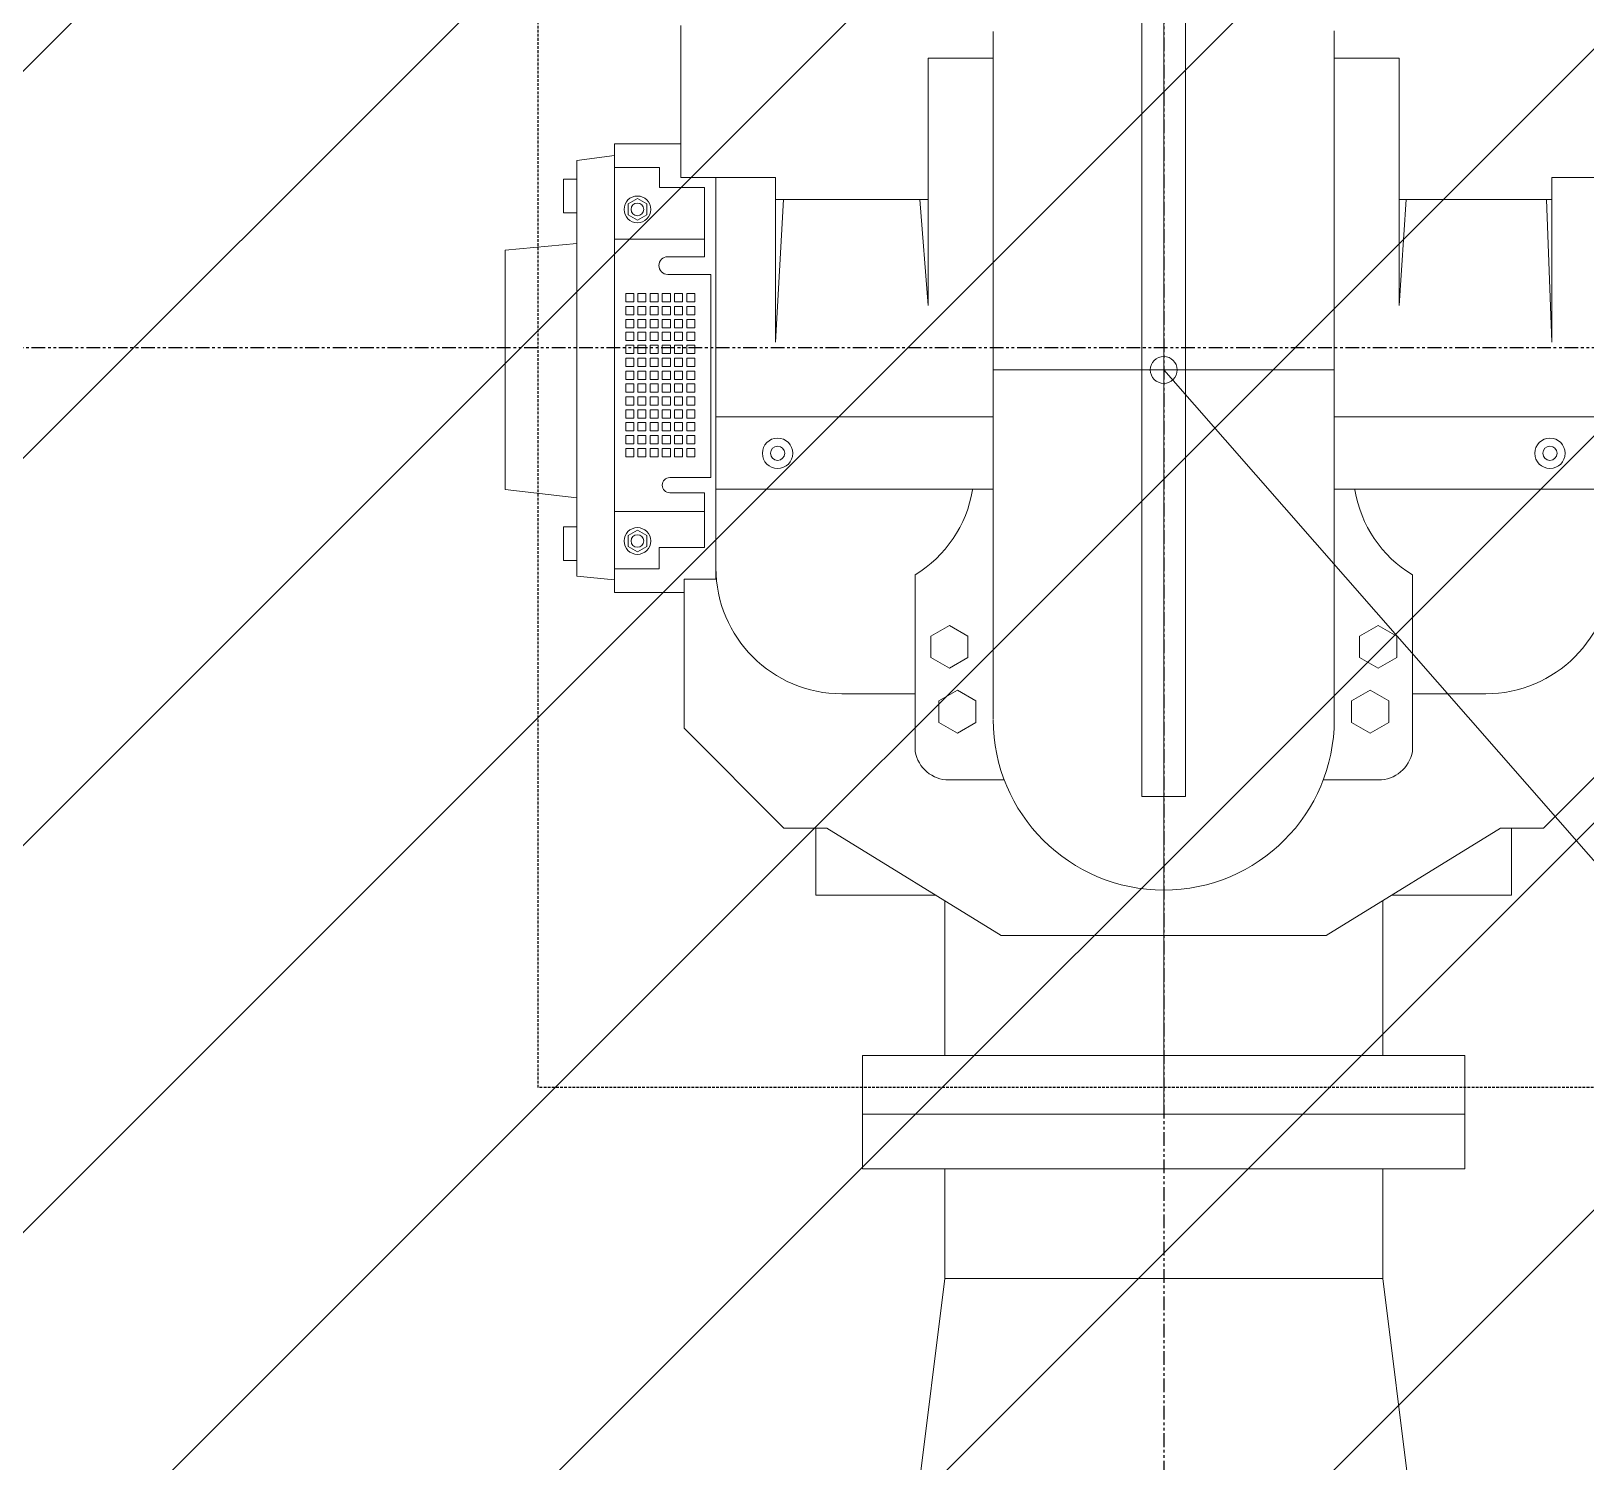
# Model space of a CAD drawing. Header units: inches. Extents: x 0 to 235202, y 0 to 184293.
# Drawn here: x 177803 to 179223, y 128810 to 130117 of the extents above; entities that cross this region are included whole.
import ezdxf
from ezdxf.enums import TextEntityAlignment as Align

# ---------------------------------------------------------------- set-up
doc = ezdxf.new("R2010")
doc.units = ezdxf.units.IN
doc.header["$MEASUREMENT"] = 0
doc.linetypes.add('HIDDEN', pattern=[0.375, 0.25, -0.125])
doc.linetypes.add('PHANTOM2', pattern=[1.25, 0.625, -0.125, 0.125, -0.125, 0.125, -0.125])
doc.layers.add('DIM', color=251, linetype='Continuous', lineweight=0)
doc.layers.add('hid', color=8, linetype='HIDDEN', lineweight=0)
for name, color, linetype in [('GRID_TXT45', 4, 'Continuous'), ('M-HVAC-EQPM-NEW', 5, 'Continuous'), ('M-X-BKGD', 8, 'Continuous'), ('WINDOW ELEV', 3, 'Continuous')]:
    doc.layers.add(name, color=color, linetype=linetype)
doc.styles.add('SIMPLEX', font='simplex.shx')

# ---------------------------------------------------------------- blocks, each defined once
blk = doc.blocks.new('FLOOR PLAN REV 2')
at = {"color": 8, "linetype": 'PHANTOM2', "ltscale": 20}
for p, q in [((104363.1, 246037.7), (104363.1, 222993.1)), ((108866.6, 229654.2), (102407.8, 229654.2))]:
    blk.add_line(p, q, dxfattribs=at)
at = {"layer": 'DIM', "color": 8, "linetype": 'HIDDEN', "lineweight": 25, "ltscale": 10}
for p, q in [((103791.8, 228978.5), (103791.8, 230328.2)), ((106791.8, 228978.5), (103791.8, 228978.5))]:
    blk.add_line(p, q, dxfattribs=at)
at = {"layer": 'DIM', "color": 8, "linetype": 'Continuous'}
for p, q in [((104343.1, 230014.1), (104343.1, 229634.1)), ((104383, 229634.1), (104383, 230014.1)), ((103922.1, 229809.8), (103922.1, 229948.8)), ((104207.3, 229943.3), (104207.3, 229634.1)), ((104518.8, 229634.1), (104518.8, 229943.8)), ((104147.9, 229693), (104147.9, 229918.9)), ((104147.9, 229918.9), (104207.3, 229918.9)), ((104578.2, 229918.9), (104518.8, 229918.9)), ((104578.2, 229693), (104578.2, 229918.9)), ((103861.5, 229819), (103861.5, 229840.6)), ((103861.5, 229840.6), (103922.1, 229840.6)), ((103861.5, 229829.8), (103827, 229825.4)), ((103827, 229825.4), (103827, 229749.4)), ((103827, 229808.3), (103814.8, 229808.3)), ((103814.8, 229808.3), (103814.8, 229777.6)), ((103827, 229777.6), (103827, 229808.3)), ((103861.5, 229453.7), (103861.5, 229819)), ((103861.5, 229819), (103902.6, 229819)), ((103902.6, 229819), (103902.6, 229800.7)), ((103954.1, 229809.8), (103922.1, 229809.8)), ((103954.1, 229809.8), (104008.5, 229809.8)), ((103954.1, 229442.9), (103954.1, 229809.8)), ((104008.5, 229809.8), (104008.5, 229659.5)), ((104772.1, 229809.8), (104717.6, 229809.8)), ((104717.6, 229809.8), (104717.6, 229659.5)), ((103902.6, 229800.7), (103943.7, 229800.7)), ((103943.7, 229800.7), (103943.7, 229737.4)), ((103882.4, 229790.6), (103873.8, 229785.7)), ((103873.8, 229785.7), (103873.8, 229775.7)), ((103891, 229785.7), (103882.4, 229790.6)), ((103891, 229775.7), (103891, 229785.7)), ((104008.5, 229789.7), (104147.9, 229789.7)), ((104008.5, 229659.5), (104015.8, 229789.7)), ((104147.9, 229693), (104140.4, 229789.7)), ((104717.6, 229789.7), (104578.2, 229789.7)), ((104578.2, 229693), (104584.4, 229789.7)), ((104717.6, 229659.5), (104712.5, 229789.7)), ((103814.8, 229777.6), (103827, 229777.6)), ((103873.8, 229775.7), (103882.4, 229770.8)), ((103882.4, 229770.8), (103891, 229775.7)), ((103827, 229517.2), (103827, 229751.9)), ((103943.7, 229753.6), (103861.5, 229753.6)), ((103827, 229749.4), (103761.5, 229743.5)), ((103761.5, 229743.5), (103761.5, 229524.7)), ((103943.7, 229737.4), (103910.1, 229737.4)), ((103910.1, 229721.3), (103949.3, 229721.3)), ((103949.3, 229721.3), (103949.3, 229535.7)), ((103879, 229703.8), (103871.7, 229703.8)), ((103871.7, 229703.8), (103871.7, 229696.2)), ((103871.7, 229696.2), (103879, 229696.2)), ((103879, 229696.2), (103879, 229703.8)), ((103890.2, 229703.8), (103882.8, 229703.8)), ((103882.8, 229703.8), (103882.8, 229696.2)), ((103882.8, 229696.2), (103890.2, 229696.2)), ((103890.2, 229696.2), (103890.2, 229703.8)), ((103901.3, 229703.8), (103894, 229703.8)), ((103894, 229703.8), (103894, 229696.2)), ((103894, 229696.2), (103901.3, 229696.2)), ((103901.3, 229696.2), (103901.3, 229703.8)), ((103912.5, 229703.8), (103905.1, 229703.8)), ((103905.1, 229703.8), (103905.1, 229696.2)), ((103905.1, 229696.2), (103912.5, 229696.2)), ((103912.5, 229696.2), (103912.5, 229703.8)), ((103923.6, 229703.8), (103916.3, 229703.8)), ((103916.3, 229703.8), (103916.3, 229696.2)), ((103916.3, 229696.2), (103923.6, 229696.2)), ((103923.6, 229696.2), (103923.6, 229703.8)), ((103934.8, 229703.8), (103927.4, 229703.8)), ((103927.4, 229703.8), (103927.4, 229696.2)), ((103927.4, 229696.2), (103934.8, 229696.2)), ((103934.8, 229696.2), (103934.8, 229703.8)), ((103879, 229692), (103871.7, 229692)), ((103871.7, 229692), (103871.7, 229684.4)), ((103871.7, 229684.4), (103879, 229684.4)), ((103879, 229680.2), (103871.7, 229680.2)), ((103871.7, 229680.2), (103871.7, 229672.6)), ((103879, 229684.4), (103879, 229692)), ((103879, 229672.6), (103879, 229680.2)), ((103890.2, 229692), (103882.8, 229692)), ((103882.8, 229692), (103882.8, 229684.4)), ((103882.8, 229684.4), (103890.2, 229684.4)), ((103890.2, 229680.2), (103882.8, 229680.2)), ((103882.8, 229680.2), (103882.8, 229672.6)), ((103890.2, 229684.4), (103890.2, 229692)), ((103890.2, 229672.6), (103890.2, 229680.2)), ((103901.3, 229692), (103894, 229692)), ((103894, 229692), (103894, 229684.4)), ((103894, 229684.4), (103901.3, 229684.4)), ((103901.3, 229680.2), (103894, 229680.2)), ((103894, 229680.2), (103894, 229672.6)), ((103901.3, 229684.4), (103901.3, 229692)), ((103901.3, 229672.6), (103901.3, 229680.2)), ((103912.5, 229692), (103905.1, 229692)), ((103905.1, 229692), (103905.1, 229684.4)), ((103905.1, 229684.4), (103912.5, 229684.4)), ((103912.5, 229680.2), (103905.1, 229680.2)), ((103905.1, 229680.2), (103905.1, 229672.6)), ((103912.5, 229684.4), (103912.5, 229692)), ((103912.5, 229672.6), (103912.5, 229680.2)), ((103923.6, 229692), (103916.3, 229692)), ((103916.3, 229692), (103916.3, 229684.4)), ((103916.3, 229684.4), (103923.6, 229684.4)), ((103923.6, 229680.2), (103916.3, 229680.2)), ((103916.3, 229680.2), (103916.3, 229672.6)), ((103923.6, 229684.4), (103923.6, 229692)), ((103923.6, 229672.6), (103923.6, 229680.2)), ((103934.8, 229692), (103927.4, 229692)), ((103927.4, 229692), (103927.4, 229684.4)), ((103927.4, 229684.4), (103934.8, 229684.4)), ((103934.8, 229680.2), (103927.4, 229680.2)), ((103927.4, 229680.2), (103927.4, 229672.6)), ((103934.8, 229684.4), (103934.8, 229692)), ((103934.8, 229672.6), (103934.8, 229680.2)), ((103871.7, 229672.6), (103879, 229672.6)), ((103879, 229668.4), (103871.7, 229668.4)), ((103871.7, 229668.4), (103871.7, 229660.8)), ((103879, 229660.8), (103879, 229668.4)), ((103882.8, 229672.6), (103890.2, 229672.6)), ((103890.2, 229668.4), (103882.8, 229668.4)), ((103882.8, 229668.4), (103882.8, 229660.8)), ((103890.2, 229660.8), (103890.2, 229668.4)), ((103894, 229672.6), (103901.3, 229672.6)), ((103901.3, 229668.4), (103894, 229668.4)), ((103894, 229668.4), (103894, 229660.8)), ((103901.3, 229660.8), (103901.3, 229668.4)), ((103905.1, 229672.6), (103912.5, 229672.6)), ((103912.5, 229668.4), (103905.1, 229668.4)), ((103905.1, 229668.4), (103905.1, 229660.8)), ((103912.5, 229660.8), (103912.5, 229668.4)), ((103916.3, 229672.6), (103923.6, 229672.6)), ((103923.6, 229668.4), (103916.3, 229668.4)), ((103916.3, 229668.4), (103916.3, 229660.8)), ((103923.6, 229660.8), (103923.6, 229668.4)), ((103927.4, 229672.6), (103934.8, 229672.6)), ((103934.8, 229668.4), (103927.4, 229668.4)), ((103927.4, 229668.4), (103927.4, 229660.8)), ((103934.8, 229660.8), (103934.8, 229668.4)), ((103871.7, 229660.8), (103879, 229660.8)), ((103879, 229656.6), (103871.7, 229656.6)), ((103871.7, 229656.6), (103871.7, 229649)), ((103879, 229649), (103879, 229656.6)), ((103882.8, 229660.8), (103890.2, 229660.8)), ((103890.2, 229656.6), (103882.8, 229656.6)), ((103882.8, 229656.6), (103882.8, 229649)), ((103890.2, 229649), (103890.2, 229656.6)), ((103894, 229660.8), (103901.3, 229660.8)), ((103901.3, 229656.6), (103894, 229656.6)), ((103894, 229656.6), (103894, 229649)), ((103901.3, 229649), (103901.3, 229656.6)), ((103905.1, 229660.8), (103912.5, 229660.8)), ((103912.5, 229656.6), (103905.1, 229656.6)), ((103905.1, 229656.6), (103905.1, 229649)), ((103912.5, 229649), (103912.5, 229656.6)), ((103916.3, 229660.8), (103923.6, 229660.8)), ((103923.6, 229656.6), (103916.3, 229656.6)), ((103916.3, 229656.6), (103916.3, 229649)), ((103923.6, 229649), (103923.6, 229656.6)), ((103927.4, 229660.8), (103934.8, 229660.8)), ((103934.8, 229656.6), (103927.4, 229656.6)), ((103927.4, 229656.6), (103927.4, 229649)), ((103934.8, 229649), (103934.8, 229656.6)), ((103871.7, 229649), (103879, 229649)), ((103879, 229644.8), (103871.7, 229644.8)), ((103871.7, 229644.8), (103871.7, 229637.2)), ((103871.7, 229637.2), (103879, 229637.2)), ((103879, 229637.2), (103879, 229644.8)), ((103882.8, 229649), (103890.2, 229649)), ((103890.2, 229644.8), (103882.8, 229644.8)), ((103882.8, 229644.8), (103882.8, 229637.2)), ((103882.8, 229637.2), (103890.2, 229637.2)), ((103890.2, 229637.2), (103890.2, 229644.8)), ((103894, 229649), (103901.3, 229649)), ((103901.3, 229644.8), (103894, 229644.8)), ((103894, 229644.8), (103894, 229637.2)), ((103894, 229637.2), (103901.3, 229637.2)), ((103901.3, 229637.2), (103901.3, 229644.8)), ((103905.1, 229649), (103912.5, 229649)), ((103912.5, 229644.8), (103905.1, 229644.8)), ((103905.1, 229644.8), (103905.1, 229637.2)), ((103905.1, 229637.2), (103912.5, 229637.2)), ((103912.5, 229637.2), (103912.5, 229644.8)), ((103916.3, 229649), (103923.6, 229649)), ((103923.6, 229644.8), (103916.3, 229644.8)), ((103916.3, 229644.8), (103916.3, 229637.2)), ((103916.3, 229637.2), (103923.6, 229637.2)), ((103923.6, 229637.2), (103923.6, 229644.8)), ((103927.4, 229649), (103934.8, 229649)), ((103934.8, 229644.8), (103927.4, 229644.8)), ((103927.4, 229644.8), (103927.4, 229637.2)), ((103927.4, 229637.2), (103934.8, 229637.2)), ((103934.8, 229637.2), (103934.8, 229644.8)), ((103879, 229633), (103871.7, 229633)), ((103871.7, 229633), (103871.7, 229625.4)), ((103871.7, 229625.4), (103879, 229625.4)), ((103879, 229625.4), (103879, 229633)), ((103890.2, 229633), (103882.8, 229633)), ((103882.8, 229633), (103882.8, 229625.4)), ((103882.8, 229625.4), (103890.2, 229625.4)), ((103890.2, 229625.4), (103890.2, 229633)), ((103901.3, 229633), (103894, 229633)), ((103894, 229633), (103894, 229625.4)), ((103894, 229625.4), (103901.3, 229625.4)), ((103901.3, 229625.4), (103901.3, 229633)), ((103912.5, 229633), (103905.1, 229633)), ((103905.1, 229633), (103905.1, 229625.4)), ((103905.1, 229625.4), (103912.5, 229625.4)), ((103912.5, 229625.4), (103912.5, 229633)), ((103923.6, 229633), (103916.3, 229633)), ((103916.3, 229633), (103916.3, 229625.4)), ((103916.3, 229625.4), (103923.6, 229625.4)), ((103923.6, 229625.4), (103923.6, 229633)), ((103934.8, 229633), (103927.4, 229633)), ((103927.4, 229633), (103927.4, 229625.4)), ((103927.4, 229625.4), (103934.8, 229625.4)), ((103934.8, 229625.4), (103934.8, 229633)), ((104207.3, 229634.1), (104518.8, 229634.1)), ((104207.3, 229315.2), (104207.3, 229634.1)), ((104207.3, 229634.1), (104518.8, 229634.1)), ((104343.1, 229634.1), (104383, 229634.1)), ((104343.1, 229244.4), (104343.1, 229634.1)), ((104343.1, 229634.1), (104383, 229634.1)), ((104363.1, 229634.1), (105093.6, 228800.1)), ((104383, 229634.1), (104383, 229244.4)), ((104518.8, 229634.1), (104518.8, 229314.6)), ((103871.7, 229621.2), (103879, 229621.2)), ((103871.7, 229613.6), (103871.7, 229621.2)), ((103879, 229613.6), (103871.7, 229613.6)), ((103871.7, 229609.5), (103879, 229609.5)), ((103871.7, 229601.9), (103871.7, 229609.5)), ((103879, 229621.2), (103879, 229613.6)), ((103879, 229609.5), (103879, 229601.9)), ((103882.8, 229621.2), (103890.2, 229621.2)), ((103882.8, 229613.6), (103882.8, 229621.2)), ((103890.2, 229613.6), (103882.8, 229613.6)), ((103882.8, 229609.5), (103890.2, 229609.5)), ((103882.8, 229601.9), (103882.8, 229609.5)), ((103890.2, 229621.2), (103890.2, 229613.6)), ((103890.2, 229609.5), (103890.2, 229601.9)), ((103894, 229621.2), (103901.3, 229621.2)), ((103894, 229613.6), (103894, 229621.2)), ((103901.3, 229613.6), (103894, 229613.6)), ((103894, 229609.5), (103901.3, 229609.5)), ((103894, 229601.9), (103894, 229609.5)), ((103901.3, 229621.2), (103901.3, 229613.6)), ((103901.3, 229609.5), (103901.3, 229601.9)), ((103905.1, 229621.2), (103912.5, 229621.2)), ((103905.1, 229613.6), (103905.1, 229621.2)), ((103912.5, 229613.6), (103905.1, 229613.6)), ((103905.1, 229609.5), (103912.5, 229609.5)), ((103905.1, 229601.9), (103905.1, 229609.5)), ((103912.5, 229621.2), (103912.5, 229613.6)), ((103912.5, 229609.5), (103912.5, 229601.9)), ((103916.3, 229621.2), (103923.6, 229621.2)), ((103916.3, 229613.6), (103916.3, 229621.2)), ((103923.6, 229613.6), (103916.3, 229613.6)), ((103916.3, 229609.5), (103923.6, 229609.5)), ((103916.3, 229601.9), (103916.3, 229609.5)), ((103923.6, 229621.2), (103923.6, 229613.6)), ((103923.6, 229609.5), (103923.6, 229601.9)), ((103927.4, 229621.2), (103934.8, 229621.2)), ((103927.4, 229613.6), (103927.4, 229621.2)), ((103934.8, 229613.6), (103927.4, 229613.6)), ((103927.4, 229609.5), (103934.8, 229609.5)), ((103927.4, 229601.9), (103927.4, 229609.5)), ((103934.8, 229621.2), (103934.8, 229613.6)), ((103934.8, 229609.5), (103934.8, 229601.9)), ((103879, 229601.9), (103871.7, 229601.9)), ((103871.7, 229597.7), (103879, 229597.7)), ((103871.7, 229590.1), (103871.7, 229597.7)), ((103879, 229597.7), (103879, 229590.1)), ((103890.2, 229601.9), (103882.8, 229601.9)), ((103882.8, 229597.7), (103890.2, 229597.7)), ((103882.8, 229590.1), (103882.8, 229597.7)), ((103890.2, 229597.7), (103890.2, 229590.1)), ((103901.3, 229601.9), (103894, 229601.9)), ((103894, 229597.7), (103901.3, 229597.7)), ((103894, 229590.1), (103894, 229597.7)), ((103901.3, 229597.7), (103901.3, 229590.1)), ((103912.5, 229601.9), (103905.1, 229601.9)), ((103905.1, 229597.7), (103912.5, 229597.7)), ((103905.1, 229590.1), (103905.1, 229597.7)), ((103912.5, 229597.7), (103912.5, 229590.1)), ((103923.6, 229601.9), (103916.3, 229601.9)), ((103916.3, 229597.7), (103923.6, 229597.7)), ((103916.3, 229590.1), (103916.3, 229597.7)), ((103923.6, 229597.7), (103923.6, 229590.1)), ((103934.8, 229601.9), (103927.4, 229601.9)), ((103927.4, 229597.7), (103934.8, 229597.7)), ((103927.4, 229590.1), (103927.4, 229597.7)), ((103934.8, 229597.7), (103934.8, 229590.1)), ((103879, 229590.1), (103871.7, 229590.1)), ((103871.7, 229585.9), (103879, 229585.9)), ((103871.7, 229578.3), (103871.7, 229585.9)), ((103879, 229585.9), (103879, 229578.3)), ((103890.2, 229590.1), (103882.8, 229590.1)), ((103882.8, 229585.9), (103890.2, 229585.9)), ((103882.8, 229578.3), (103882.8, 229585.9)), ((103890.2, 229585.9), (103890.2, 229578.3)), ((103901.3, 229590.1), (103894, 229590.1)), ((103894, 229585.9), (103901.3, 229585.9)), ((103894, 229578.3), (103894, 229585.9)), ((103901.3, 229585.9), (103901.3, 229578.3)), ((103912.5, 229590.1), (103905.1, 229590.1)), ((103905.1, 229585.9), (103912.5, 229585.9)), ((103905.1, 229578.3), (103905.1, 229585.9)), ((103912.5, 229585.9), (103912.5, 229578.3)), ((103923.6, 229590.1), (103916.3, 229590.1)), ((103916.3, 229585.9), (103923.6, 229585.9)), ((103916.3, 229578.3), (103916.3, 229585.9)), ((103923.6, 229585.9), (103923.6, 229578.3)), ((103934.8, 229590.1), (103927.4, 229590.1)), ((103927.4, 229585.9), (103934.8, 229585.9)), ((103927.4, 229578.3), (103927.4, 229585.9)), ((103934.8, 229585.9), (103934.8, 229578.3)), ((103954.1, 229525), (103954.1, 229591.2)), ((103954.1, 229591.2), (104207.3, 229591.2)), ((104207.3, 229591.2), (104207.3, 229525)), ((104772.1, 229591.2), (104518.8, 229591.2)), ((104518.8, 229591.2), (104518.8, 229525)), ((103879, 229578.3), (103871.7, 229578.3)), ((103871.7, 229574.1), (103879, 229574.1)), ((103871.7, 229566.5), (103871.7, 229574.1)), ((103879, 229566.5), (103871.7, 229566.5)), ((103879, 229574.1), (103879, 229566.5)), ((103890.2, 229578.3), (103882.8, 229578.3)), ((103882.8, 229574.1), (103890.2, 229574.1)), ((103882.8, 229566.5), (103882.8, 229574.1)), ((103890.2, 229566.5), (103882.8, 229566.5)), ((103890.2, 229574.1), (103890.2, 229566.5)), ((103901.3, 229578.3), (103894, 229578.3)), ((103894, 229574.1), (103901.3, 229574.1)), ((103894, 229566.5), (103894, 229574.1)), ((103901.3, 229566.5), (103894, 229566.5)), ((103901.3, 229574.1), (103901.3, 229566.5)), ((103912.5, 229578.3), (103905.1, 229578.3)), ((103905.1, 229574.1), (103912.5, 229574.1)), ((103905.1, 229566.5), (103905.1, 229574.1)), ((103912.5, 229566.5), (103905.1, 229566.5)), ((103912.5, 229574.1), (103912.5, 229566.5)), ((103923.6, 229578.3), (103916.3, 229578.3)), ((103916.3, 229574.1), (103923.6, 229574.1)), ((103916.3, 229566.5), (103916.3, 229574.1)), ((103923.6, 229566.5), (103916.3, 229566.5)), ((103923.6, 229574.1), (103923.6, 229566.5)), ((103934.8, 229578.3), (103927.4, 229578.3)), ((103927.4, 229574.1), (103934.8, 229574.1)), ((103927.4, 229566.5), (103927.4, 229574.1)), ((103934.8, 229566.5), (103927.4, 229566.5)), ((103934.8, 229574.1), (103934.8, 229566.5)), ((103871.7, 229562.3), (103879, 229562.3)), ((103871.7, 229554.7), (103871.7, 229562.3)), ((103879, 229554.7), (103871.7, 229554.7)), ((103879, 229562.3), (103879, 229554.7)), ((103882.8, 229562.3), (103890.2, 229562.3)), ((103882.8, 229554.7), (103882.8, 229562.3)), ((103890.2, 229554.7), (103882.8, 229554.7)), ((103890.2, 229562.3), (103890.2, 229554.7)), ((103894, 229562.3), (103901.3, 229562.3)), ((103894, 229554.7), (103894, 229562.3)), ((103901.3, 229554.7), (103894, 229554.7)), ((103901.3, 229562.3), (103901.3, 229554.7)), ((103905.1, 229562.3), (103912.5, 229562.3)), ((103905.1, 229554.7), (103905.1, 229562.3)), ((103912.5, 229554.7), (103905.1, 229554.7)), ((103912.5, 229562.3), (103912.5, 229554.7)), ((103916.3, 229562.3), (103923.6, 229562.3)), ((103916.3, 229554.7), (103916.3, 229562.3)), ((103923.6, 229554.7), (103916.3, 229554.7)), ((103923.6, 229562.3), (103923.6, 229554.7)), ((103927.4, 229562.3), (103934.8, 229562.3)), ((103927.4, 229554.7), (103927.4, 229562.3)), ((103934.8, 229554.7), (103927.4, 229554.7)), ((103934.8, 229562.3), (103934.8, 229554.7)), ((103761.5, 229524.7), (103827, 229517.2)), ((103949.3, 229535.7), (103912, 229535.7)), ((103954.1, 229525), (103954.1, 229453.2)), ((104207.3, 229525), (103954.1, 229525)), ((104518.8, 229525), (104772.1, 229525)), ((103827, 229517.2), (103827, 229445.6)), ((103912, 229521.9), (103943.7, 229521.9)), ((103943.7, 229521.9), (103943.7, 229471.9)), ((103943.7, 229504.8), (103861.5, 229504.8)), ((103814.8, 229459.9), (103814.8, 229490.6)), ((103814.8, 229490.6), (103827, 229490.6)), ((103827, 229490.6), (103827, 229459.9)), ((103873.8, 229482.7), (103882.4, 229487.7)), ((103873.8, 229472.8), (103873.8, 229482.7)), ((103882.4, 229487.7), (103891, 229482.7)), ((103891, 229482.7), (103891, 229472.8)), ((103882.4, 229467.8), (103873.8, 229472.8)), ((103891, 229472.8), (103882.4, 229467.8)), ((103943.7, 229471.9), (103902.3, 229471.9)), ((103902.3, 229471.9), (103902.3, 229452.3)), ((103827, 229459.9), (103814.8, 229459.9)), ((103861.5, 229453.7), (103861.5, 229430.6)), ((103861.5, 229452.3), (103861.5, 229453.7)), ((103902.3, 229452.3), (103861.5, 229452.3)), ((103827, 229445.6), (103861.5, 229442.2)), ((103925, 229306.8), (103925, 229442.9)), ((103925, 229442.9), (103954.1, 229442.9)), ((104136, 229285.5), (104136, 229446.9)), ((104590.1, 229285.5), (104590.1, 229446.9)), ((103861.5, 229430.6), (103925, 229430.6)), ((104150.3, 229390.8), (104167.3, 229400.6)), ((104167.3, 229400.6), (104184.3, 229390.8)), ((104558.8, 229400.6), (104541.9, 229390.8)), ((104575.8, 229390.8), (104558.8, 229400.6)), ((104150.3, 229371.3), (104150.3, 229390.8)), ((104184.3, 229390.8), (104184.3, 229371.3)), ((104541.9, 229390.8), (104541.9, 229371.3)), ((104575.8, 229371.3), (104575.8, 229390.8)), ((104167.3, 229361.5), (104150.3, 229371.3)), ((104184.3, 229371.3), (104167.3, 229361.5)), ((104541.9, 229371.3), (104558.8, 229361.5)), ((104558.8, 229361.5), (104575.8, 229371.3)), ((104157.7, 229331.7), (104174.6, 229341.5)), ((104174.6, 229341.5), (104191.6, 229331.7)), ((104551.5, 229341.5), (104534.5, 229331.7)), ((104568.5, 229331.7), (104551.5, 229341.5)), ((104069.1, 229338.2), (104136, 229338.2)), ((104157.7, 229312.1), (104157.7, 229331.7)), ((104191.6, 229331.7), (104191.6, 229312.1)), ((104534.5, 229331.7), (104534.5, 229312.1)), ((104568.5, 229312.1), (104568.5, 229331.7)), ((104657.1, 229338.2), (104590.1, 229338.2)), ((104174.6, 229302.3), (104157.7, 229312.1)), ((104191.6, 229312.1), (104174.6, 229302.3)), ((104534.5, 229312.1), (104551.5, 229302.3)), ((104551.5, 229302.3), (104568.5, 229312.1)), ((103925, 229306.8), (104016.1, 229215.6)), ((104801.1, 229306.8), (104710, 229215.6)), ((104217.4, 229259.5), (104167, 229259.5)), ((104508.7, 229259.5), (104559.2, 229259.5)), ((104383, 229244.4), (104343.1, 229244.4)), ((104016.1, 229215.6), (104055.4, 229215.6)), ((104016.1, 229215.6), (104045.4, 229215.6)), ((104045.4, 229215.6), (104045.4, 229154.2)), ((104055.4, 229215.6), (104214.6, 229117.4)), ((104670.7, 229215.6), (104511.5, 229117.4)), ((104710, 229215.6), (104670.7, 229215.6)), ((104710, 229215.6), (104680.8, 229215.6)), ((104680.8, 229215.6), (104680.8, 229154.2)), ((104045.4, 229154.2), (104155.1, 229154.2)), ((104680.8, 229154.2), (104571.1, 229154.2)), ((104163.1, 229149.2), (104163.1, 229007.9)), ((104563.1, 229149.2), (104563.1, 229007.9)), ((104511.5, 229117.4), (104214.6, 229117.4)), ((104088.1, 228954.2), (104088.1, 229007.9)), ((104088.1, 229007.9), (104638.1, 229007.9)), ((104638.1, 229007.9), (104638.1, 228954.2)), ((104638.1, 228954.2), (104088.1, 228954.2))]:
    blk.add_line(p, q, dxfattribs=at)
at = {"layer": 'DIM', "color": 8, "linetype": 'Continuous', "ltscale": 10}
for p, q in [((104638.1, 228954.2), (104088.1, 228954.2)), ((104088.1, 228954.2), (104088.1, 228904.2)), ((104163.1, 228954.2), (104563.1, 228954.2)), ((104638.1, 228904.2), (104638.1, 228954.2)), ((104088.1, 228904.2), (104638.1, 228904.2)), ((104163.1, 228804.2), (104163.1, 228904.2)), ((104563.1, 228904.2), (104563.1, 228804.2)), ((104063.1, 228004.2), (104163.1, 228804.2)), ((104563.1, 228804.2), (104163.1, 228804.2)), ((104663.1, 228004.2), (104563.1, 228804.2))]:
    blk.add_line(p, q, dxfattribs=at)
at = {"layer": 'DIM', "color": 8, "linetype": 'Continuous'}
for centre, radius in [((103882.4, 229780.7), 12.2), ((103882.4, 229780.7), 5.74), ((104363.1, 229634.1), 12.3), ((104363.1, 229634.1), 12.3), ((104010.4, 229557.9), 13.9), ((104715.8, 229557.9), 13.9), ((104010.4, 229557.9), 6.49), ((104715.8, 229557.9), 6.49), ((103882.4, 229477.8), 12.2), ((103882.4, 229477.8), 5.74)]:
    blk.add_circle(centre, radius, dxfattribs=at)
for centre, radius, start, end in [((103910.1, 229729.4), 8.06, 90, 270), ((103912, 229528.8), 6.9, 90, 270), ((104077.8, 229542.7), 112.1, 301.2733, 350.6842), ((104648.3, 229542.7), 112.1, 189.3158, 238.7267), ((104069.1, 229453.2), 115, 180, 270), ((104657.1, 229453.2), 115, 270, 0), ((104363.1, 229314.6), 155.7, 180, 0), ((104167, 229290.9), 31.4, 189.9431, 270), ((104559.2, 229290.9), 31.4, 270, 350.0569)]:
    blk.add_arc(centre, radius, start, end, dxfattribs=at)
at = {"layer": 'hid', "color": 8, "linetype": 'Continuous'}
blk.add_line((104363.1, 228954.2), (104363.1, 230304.2), dxfattribs=at)
blk.add_line((104363.1, 228954.2), (104363.1, 230304.2), dxfattribs=at)
at = {"layer": 'GRID_TXT45', "color": 8, "style": 'SIMPLEX'}
for p in [(53803.1, 233267.6), (53803.1, 227018.5), (53803.1, 220768)]:
    blk.add_attdef('GRD_TXT', text='', height=450, rotation=180, dxfattribs=at).set_placement(p, align=Align.MIDDLE_CENTER)
blk = doc.blocks.new('PLAN REV 1')
at = {"layer": 'WINDOW ELEV', "color": 1}
blk.add_blockref('FLOOR PLAN REV 2', (115854.5, -22751.9), dxfattribs=at)

msp = doc.modelspace()

# ---------------------------------------------------------------- hatches: boundary and pattern name
at = {"layer": 'M-HVAC-EQPM-NEW'}
h = msp.add_hatch(dxfattribs=at)
h.set_pattern_fill('ANSI31', color=8, scale=2000)
h.set_pattern_definition([(45, (-41380.03, -77074.9), (-176.7767, 176.7767), [])])
h.paths.add_polyline_path([(148917.3, 132888.6), (189081.7, 132888.6), (189081.7, 127797), (176827.3, 127797), (176827.3, 129426.6), (148917.3, 129426.6)])

# ---------------------------------------------------------------- block references
at = {"layer": 'M-X-BKGD', "color": 8}
msp.add_blockref('PLAN REV 1', (-41380, -77074.9), dxfattribs=at)

doc.saveas('drawing.dxf')
